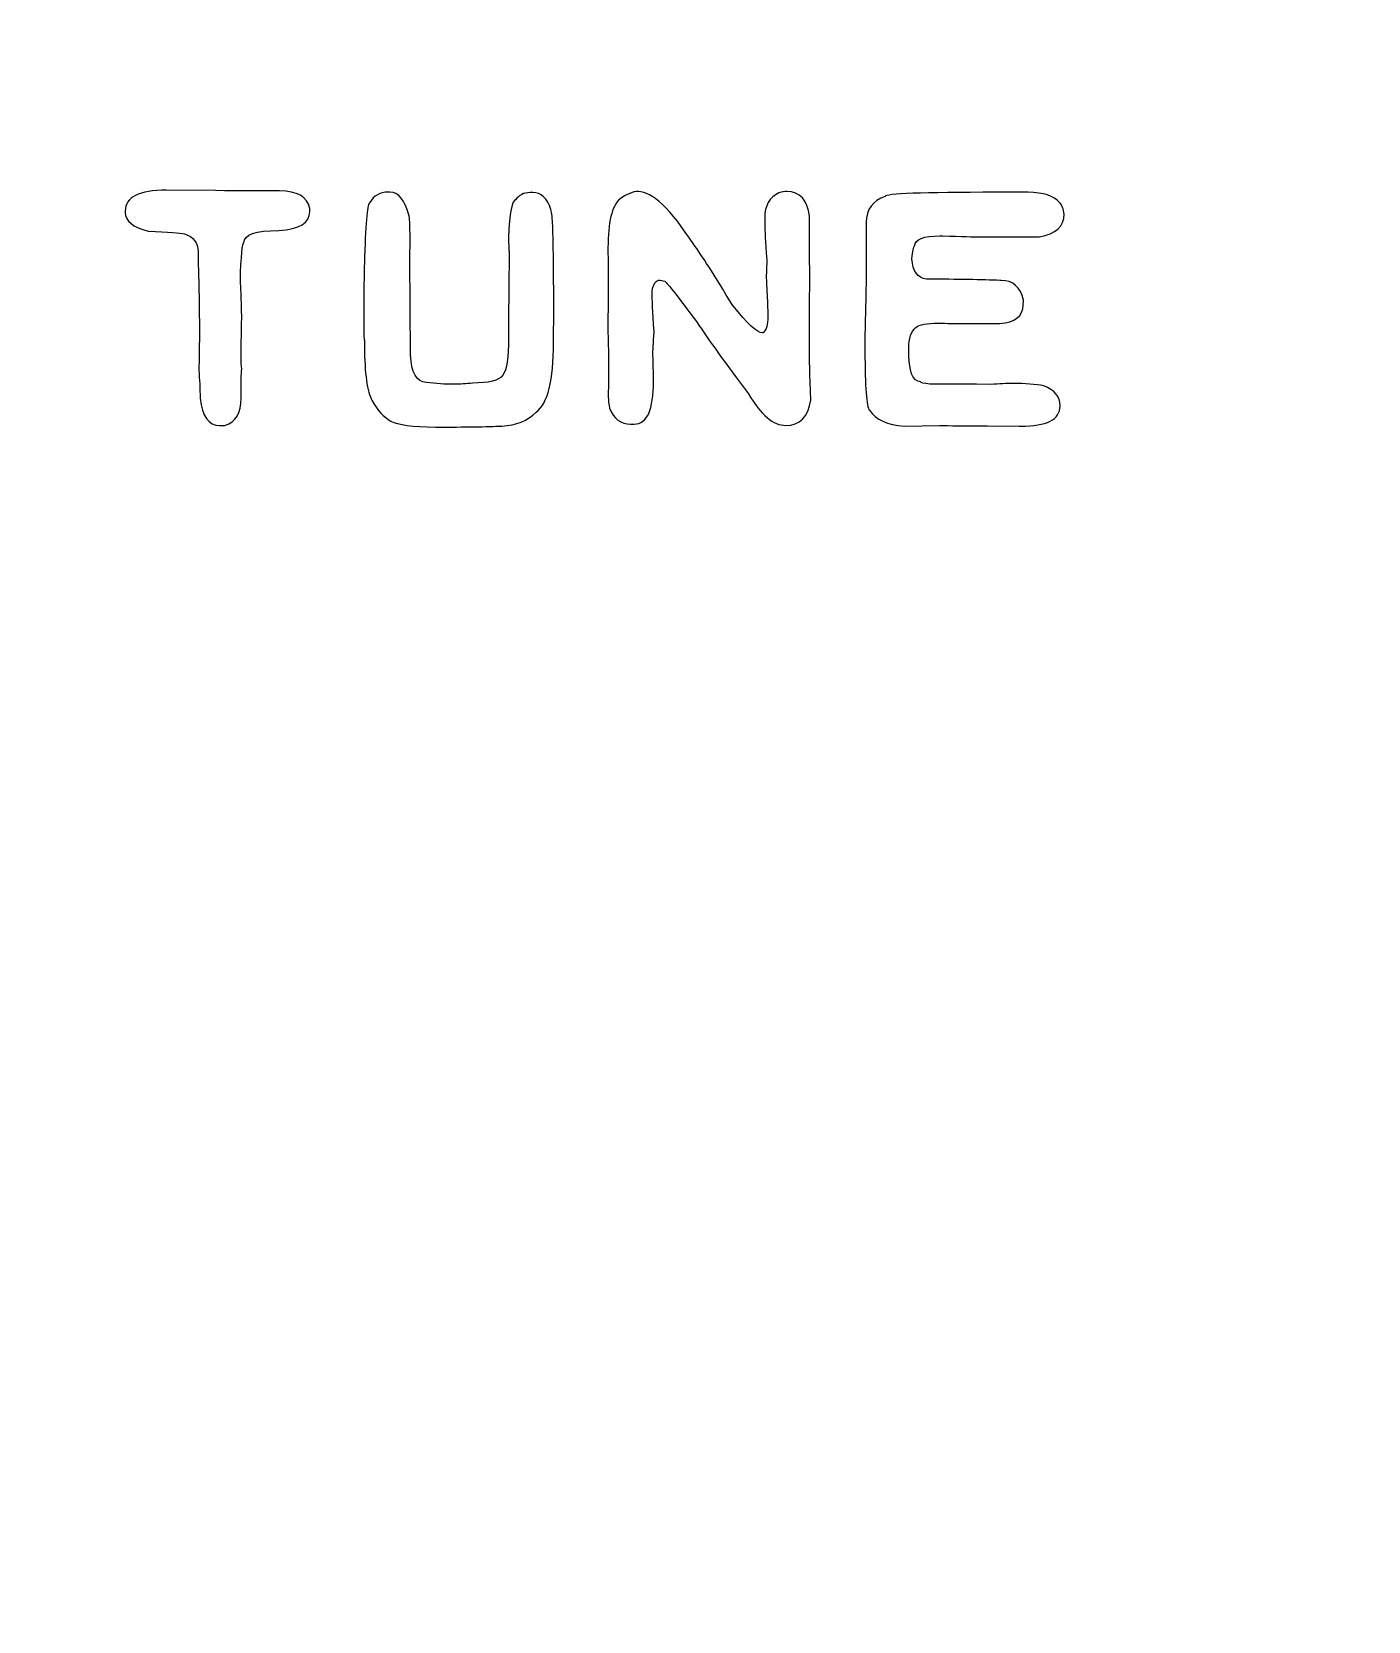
# Model space of a CAD drawing. Header units: centimetres. Extents: x -13.1 to 12.9, y -13 to 13.
# Drawn here: x 3.924 to 5.935, y -9.306 to -6.915 of the extents above; entities that cross this region are included whole.
import ezdxf

# ---------------------------------------------------------------- set-up
doc = ezdxf.new("R2010")
doc.units = ezdxf.units.CM
doc.header["$MEASUREMENT"] = 0
doc.layers.add('Layer 1', color=7, linetype='Continuous')

msp = doc.modelspace()

# ---------------------------------------------------------------- linework, layer by layer
at = {"layer": 'Layer 1', "color": 250, "lineweight": 9}
msp.add_open_spline([(-12.85, 12.98), (-12.85, 12.98), (12.75, 12.98), (12.75, 12.98), (12.75, 12.98), (12.86, 12.98), (12.95, 12.88999), (12.95, 12.78), (12.95, 12.78), (12.95, 12.78), (12.95, -12.82), (12.95, -12.82), (12.95, -12.82), (12.95, -12.93001), (12.86, -13.02), (12.75, -13.02), (12.75, -13.02), (12.75, -13.02), (-12.85, -13.02), (-12.85, -13.02), (-12.85, -13.02), (-12.96, -13.02), (-13.05, -12.93001), (-13.05, -12.82), (-13.05, -12.82), (-13.05, -12.82), (-13.05, 12.78), (-13.05, 12.78), (-13.05, 12.78), (-13.05, 12.88999), (-12.96, 12.98), (-12.85, 12.98)], degree=3, knots=[0, 0, 0, 0, 0.1111111, 0.1111111, 0.1111111, 0.1111111, 0.2222222, 0.2222222, 0.2222222, 0.2222222, 0.3333333, 0.3333333, 0.3333333, 0.3333333, 0.4444444, 0.4444444, 0.4444444, 0.4444444, 0.5555556, 0.5555556, 0.5555556, 0.5555556, 0.6666667, 0.6666667, 0.6666667, 0.6666667, 0.7777778, 0.7777778, 0.7777778, 0.7777778, 1, 1, 1, 1], dxfattribs=at)
at = {"layer": 'Layer 1', "color": 177}
for points, knots in [([(4.12667, -7.15354), (4.12667, -7.15354), (4.20052, -7.15411), (4.20052, -7.15411), (4.20052, -7.15411), (4.23918, -7.15448), (4.26082, -7.15467), (4.26561, -7.15467), (4.26561, -7.15467), (4.26561, -7.15467), (4.29703, -7.15467), (4.29703, -7.15467), (4.29703, -7.15467), (4.32366, -7.15467), (4.3388, -7.16342), (4.34247, -7.18082), (4.34247, -7.18082), (4.34247, -7.18082), (4.34247, -7.18581), (4.34247, -7.18581), (4.34247, -7.18581), (4.34247, -7.20274), (4.32695, -7.21215), (4.29591, -7.21422), (4.29591, -7.21422), (4.26082, -7.21422), (4.24332, -7.22033), (4.24332, -7.23266), (4.24332, -7.23266), (4.24087, -7.23266), (4.23918, -7.25204), (4.23805, -7.29079), (4.23805, -7.29079), (4.2388, -7.2971), (4.23946, -7.31497), (4.24022, -7.3446), (4.24022, -7.3446), (4.23946, -7.37179), (4.23918, -7.39277), (4.23918, -7.40763), (4.23918, -7.40763), (4.23918, -7.41186), (4.23946, -7.41694), (4.24022, -7.42287), (4.24022, -7.42287), (4.23946, -7.42851), (4.23918, -7.43604), (4.23918, -7.44545), (4.23918, -7.44545), (4.23918, -7.44545), (4.23918, -7.46661), (4.23918, -7.46661), (4.23918, -7.46661), (4.23918, -7.48853), (4.23109, -7.50208), (4.21491, -7.50744), (4.21491, -7.50744), (4.21491, -7.50744), (4.20691, -7.50744), (4.20691, -7.50744), (4.20691, -7.50744), (4.19036, -7.50744), (4.18057, -7.4938), (4.17738, -7.46661), (4.17738, -7.46661), (4.17738, -7.45175), (4.17672, -7.43783), (4.17549, -7.42475), (4.17549, -7.42475), (4.17606, -7.40744), (4.17634, -7.39258), (4.17634, -7.38007), (4.17634, -7.38007), (4.17634, -7.38007), (4.17634, -7.34761), (4.17634, -7.34761), (4.17634, -7.34761), (4.17634, -7.33454), (4.17568, -7.30067), (4.17437, -7.24592), (4.17437, -7.24592), (4.17437, -7.23266), (4.16759, -7.22372), (4.15395, -7.21911), (4.15395, -7.21911), (4.14793, -7.21808), (4.12978, -7.21676), (4.09939, -7.21535), (4.09939, -7.21535), (4.07644, -7.20923), (4.06496, -7.19973), (4.06496, -7.18694), (4.06496, -7.18694), (4.06496, -7.18694), (4.06496, -7.18468), (4.06496, -7.18468), (4.06496, -7.18468), (4.06496, -7.16398), (4.08556, -7.15354), (4.12667, -7.15354)], [0, 0, 0, 0, 0.0384615, 0.0384615, 0.0384615, 0.0384615, 0.0769231, 0.0769231, 0.0769231, 0.0769231, 0.1153846, 0.1153846, 0.1153846, 0.1153846, 0.1538462, 0.1538462, 0.1538462, 0.1538462, 0.1923077, 0.1923077, 0.1923077, 0.1923077, 0.2307692, 0.2307692, 0.2307692, 0.2307692, 0.2692308, 0.2692308, 0.2692308, 0.2692308, 0.3076923, 0.3076923, 0.3076923, 0.3076923, 0.3461538, 0.3461538, 0.3461538, 0.3461538, 0.3846154, 0.3846154, 0.3846154, 0.3846154, 0.4230769, 0.4230769, 0.4230769, 0.4230769, 0.4615385, 0.4615385, 0.4615385, 0.4615385, 0.5, 0.5, 0.5, 0.5, 0.5384615, 0.5384615, 0.5384615, 0.5384615, 0.5769231, 0.5769231, 0.5769231, 0.5769231, 0.6153846, 0.6153846, 0.6153846, 0.6153846, 0.6538462, 0.6538462, 0.6538462, 0.6538462, 0.6923077, 0.6923077, 0.6923077, 0.6923077, 0.7307692, 0.7307692, 0.7307692, 0.7307692, 0.7692308, 0.7692308, 0.7692308, 0.7692308, 0.8076923, 0.8076923, 0.8076923, 0.8076923, 0.8461538, 0.8461538, 0.8461538, 0.8461538, 0.8846154, 0.8846154, 0.8846154, 0.8846154, 0.9230769, 0.9230769, 0.9230769, 0.9230769, 1, 1, 1, 1]), ([(4.46016, -7.15636), (4.46016, -7.15636), (4.46317, -7.15636), (4.46317, -7.15636), (4.46317, -7.15636), (4.47605, -7.15636), (4.48556, -7.16831), (4.49186, -7.19239), (4.49186, -7.19239), (4.49252, -7.19587), (4.49289, -7.19983), (4.49289, -7.20425), (4.49289, -7.20425), (4.49289, -7.20425), (4.49374, -7.2272), (4.49374, -7.2272), (4.49374, -7.2272), (4.49374, -7.2272), (4.49289, -7.25664), (4.49289, -7.25664), (4.49289, -7.25664), (4.49289, -7.25664), (4.49402, -7.40104), (4.49402, -7.40104), (4.49402, -7.40104), (4.49534, -7.42786), (4.50324, -7.44187), (4.51773, -7.44291), (4.51773, -7.44291), (4.5324, -7.4446), (4.54604, -7.44545), (4.55855, -7.44545), (4.55855, -7.44545), (4.56881, -7.44545), (4.5784, -7.44488), (4.58715, -7.44375), (4.58715, -7.44375), (4.61199, -7.44375), (4.62732, -7.4398), (4.63306, -7.43181), (4.63306, -7.43181), (4.63889, -7.42381), (4.64171, -7.405), (4.64171, -7.37546), (4.64171, -7.37546), (4.64171, -7.36624), (4.64153, -7.35598), (4.64124, -7.3446), (4.64124, -7.3446), (4.6419, -7.32456), (4.64228, -7.29211), (4.64228, -7.24724), (4.64228, -7.24724), (4.64228, -7.24432), (4.6419, -7.23698), (4.64124, -7.22523), (4.64124, -7.22523), (4.64322, -7.18722), (4.64689, -7.16822), (4.65225, -7.16822), (4.65225, -7.16822), (4.65714, -7.16079), (4.66448, -7.15712), (4.67398, -7.15712), (4.67398, -7.15712), (4.67398, -7.15712), (4.67812, -7.15712), (4.67812, -7.15712), (4.67812, -7.15712), (4.69044, -7.15712), (4.69957, -7.16558), (4.7054, -7.18252), (4.7054, -7.18252), (4.70672, -7.18873), (4.70738, -7.19268), (4.70738, -7.19437), (4.70738, -7.19437), (4.70822, -7.21525), (4.70869, -7.22795), (4.70869, -7.23237), (4.70869, -7.23237), (4.70907, -7.25815), (4.70926, -7.27283), (4.70926, -7.27649), (4.70926, -7.27649), (4.70926, -7.27885), (4.70945, -7.29766), (4.70982, -7.33275), (4.70982, -7.33275), (4.70945, -7.35326), (4.70926, -7.37), (4.70926, -7.38289), (4.70926, -7.38289), (4.70926, -7.43961), (4.70051, -7.47451), (4.68311, -7.48759), (4.68311, -7.48759), (4.67041, -7.50048), (4.6531, -7.50735), (4.63127, -7.50838), (4.63127, -7.50838), (4.60945, -7.50942), (4.57624, -7.50989), (4.53174, -7.50989), (4.53174, -7.50989), (4.49741, -7.5097), (4.47492, -7.50669), (4.46439, -7.50085), (4.46439, -7.50085), (4.45385, -7.49493), (4.44454, -7.48477), (4.43645, -7.47019), (4.43645, -7.47019), (4.42874, -7.45664), (4.42488, -7.42936), (4.42488, -7.38835), (4.42488, -7.38835), (4.42488, -7.38835), (4.42488, -7.37988), (4.42488, -7.37988), (4.42488, -7.37988), (4.42413, -7.37988), (4.42375, -7.37179), (4.42375, -7.35561), (4.42375, -7.35561), (4.42375, -7.35561), (4.42375, -7.3446), (4.42375, -7.3446), (4.42375, -7.3446), (4.42375, -7.33924), (4.42384, -7.32551), (4.42403, -7.30349), (4.42403, -7.30349), (4.42403, -7.30349), (4.42488, -7.25335), (4.42488, -7.25335), (4.42488, -7.25335), (4.42685, -7.19917), (4.42958, -7.17207), (4.43287, -7.17207), (4.43287, -7.17207), (4.4389, -7.16154), (4.44802, -7.15636), (4.46016, -7.15636)], [0, 0, 0, 0, 0.027027, 0.027027, 0.027027, 0.027027, 0.0540541, 0.0540541, 0.0540541, 0.0540541, 0.0810811, 0.0810811, 0.0810811, 0.0810811, 0.1081081, 0.1081081, 0.1081081, 0.1081081, 0.1351351, 0.1351351, 0.1351351, 0.1351351, 0.1621622, 0.1621622, 0.1621622, 0.1621622, 0.1891892, 0.1891892, 0.1891892, 0.1891892, 0.2162162, 0.2162162, 0.2162162, 0.2162162, 0.2432432, 0.2432432, 0.2432432, 0.2432432, 0.2702703, 0.2702703, 0.2702703, 0.2702703, 0.2972973, 0.2972973, 0.2972973, 0.2972973, 0.3243243, 0.3243243, 0.3243243, 0.3243243, 0.3513514, 0.3513514, 0.3513514, 0.3513514, 0.3783784, 0.3783784, 0.3783784, 0.3783784, 0.4054054, 0.4054054, 0.4054054, 0.4054054, 0.4324324, 0.4324324, 0.4324324, 0.4324324, 0.4594595, 0.4594595, 0.4594595, 0.4594595, 0.4864865, 0.4864865, 0.4864865, 0.4864865, 0.5135135, 0.5135135, 0.5135135, 0.5135135, 0.5405405, 0.5405405, 0.5405405, 0.5405405, 0.5675676, 0.5675676, 0.5675676, 0.5675676, 0.5945946, 0.5945946, 0.5945946, 0.5945946, 0.6216216, 0.6216216, 0.6216216, 0.6216216, 0.6486486, 0.6486486, 0.6486486, 0.6486486, 0.6756757, 0.6756757, 0.6756757, 0.6756757, 0.7027027, 0.7027027, 0.7027027, 0.7027027, 0.7297297, 0.7297297, 0.7297297, 0.7297297, 0.7567568, 0.7567568, 0.7567568, 0.7567568, 0.7837838, 0.7837838, 0.7837838, 0.7837838, 0.8108108, 0.8108108, 0.8108108, 0.8108108, 0.8378378, 0.8378378, 0.8378378, 0.8378378, 0.8648649, 0.8648649, 0.8648649, 0.8648649, 0.8918919, 0.8918919, 0.8918919, 0.8918919, 0.9189189, 0.9189189, 0.9189189, 0.9189189, 0.9459459, 0.9459459, 0.9459459, 0.9459459, 1, 1, 1, 1]), ([(4.83654, -7.15552), (4.85789, -7.15552), (4.88574, -7.18205), (4.92007, -7.2351), (4.92007, -7.2351), (4.93127, -7.24987), (4.95083, -7.28045), (4.97877, -7.32692), (4.97877, -7.32692), (5.00097, -7.35448), (5.01593, -7.36831), (5.02346, -7.36831), (5.02346, -7.36831), (5.02346, -7.36831), (5.02449, -7.36831), (5.02449, -7.36831), (5.02449, -7.36831), (5.02929, -7.36332), (5.03174, -7.35523), (5.03174, -7.34404), (5.03174, -7.34404), (5.03174, -7.33519), (5.03089, -7.31431), (5.0292, -7.28148), (5.0292, -7.28148), (5.02976, -7.27094), (5.03004, -7.26323), (5.03004, -7.25834), (5.03004, -7.25834), (5.02807, -7.23002), (5.02703, -7.21281), (5.02703, -7.20679), (5.02703, -7.20679), (5.02703, -7.20679), (5.02703, -7.19465), (5.02703, -7.19465), (5.02703, -7.19465), (5.02703, -7.17697), (5.03409, -7.16455), (5.0482, -7.1574), (5.0482, -7.1574), (5.053, -7.15618), (5.05704, -7.15552), (5.06033, -7.15552), (5.06033, -7.15552), (5.07999, -7.15552), (5.09128, -7.16794), (5.09429, -7.19268), (5.09429, -7.19268), (5.09429, -7.19268), (5.09429, -7.2241), (5.09429, -7.2241), (5.09429, -7.2241), (5.09429, -7.24235), (5.09448, -7.26389), (5.09486, -7.28891), (5.09486, -7.28891), (5.09448, -7.30857), (5.09429, -7.32692), (5.09429, -7.34404), (5.09429, -7.34404), (5.09429, -7.34404), (5.09429, -7.39333), (5.09429, -7.39333), (5.09429, -7.39333), (5.09429, -7.4049), (5.09495, -7.43021), (5.09617, -7.46915), (5.09617, -7.46915), (5.09232, -7.49465), (5.07971, -7.50744), (5.05845, -7.50744), (5.05845, -7.50744), (5.04011, -7.50744), (5.02148, -7.49164), (5.00276, -7.46003), (5.00276, -7.46003), (4.96937, -7.41572), (4.94312, -7.3795), (4.92421, -7.35119), (4.92421, -7.35119), (4.89665, -7.31403), (4.88084, -7.2938), (4.8768, -7.29051), (4.8768, -7.29051), (4.8768, -7.29051), (4.86965, -7.28863), (4.86965, -7.28863), (4.86965, -7.28863), (4.86325, -7.28863), (4.85921, -7.29427), (4.85751, -7.30566), (4.85751, -7.30566), (4.85751, -7.30566), (4.85751, -7.30763), (4.85751, -7.30763), (4.85751, -7.30763), (4.85751, -7.31666), (4.85855, -7.33623), (4.86052, -7.36633), (4.86052, -7.36633), (4.8593, -7.3843), (4.85864, -7.39568), (4.85864, -7.40048), (4.85864, -7.40048), (4.8594, -7.42127), (4.85968, -7.43472), (4.85968, -7.44074), (4.85968, -7.44074), (4.85968, -7.48392), (4.84999, -7.50546), (4.83052, -7.50546), (4.83052, -7.50546), (4.83052, -7.50546), (4.82525, -7.50546), (4.82525, -7.50546), (4.82525, -7.50546), (4.81038, -7.50546), (4.79985, -7.49747), (4.79355, -7.48129), (4.79355, -7.48129), (4.79232, -7.47593), (4.79166, -7.47019), (4.79166, -7.46417), (4.79166, -7.46417), (4.79166, -7.46417), (4.79166, -7.46304), (4.79166, -7.46304), (4.79166, -7.46304), (4.79166, -7.44601), (4.79176, -7.42833), (4.79195, -7.41017), (4.79195, -7.41017), (4.79195, -7.39615), (4.79157, -7.37978), (4.79082, -7.36078), (4.79082, -7.36078), (4.79082, -7.36078), (4.79166, -7.31619), (4.79166, -7.31619), (4.79166, -7.31619), (4.79129, -7.2717), (4.7911, -7.24639), (4.7911, -7.24009), (4.7911, -7.24009), (4.7911, -7.2019), (4.79712, -7.17734), (4.80926, -7.16652), (4.80926, -7.16652), (4.81998, -7.15919), (4.82901, -7.15552), (4.83654, -7.15552)], [0, 0, 0, 0, 0.025641, 0.025641, 0.025641, 0.025641, 0.0512821, 0.0512821, 0.0512821, 0.0512821, 0.0769231, 0.0769231, 0.0769231, 0.0769231, 0.1025641, 0.1025641, 0.1025641, 0.1025641, 0.1282051, 0.1282051, 0.1282051, 0.1282051, 0.1538462, 0.1538462, 0.1538462, 0.1538462, 0.1794872, 0.1794872, 0.1794872, 0.1794872, 0.2051282, 0.2051282, 0.2051282, 0.2051282, 0.2307692, 0.2307692, 0.2307692, 0.2307692, 0.2564103, 0.2564103, 0.2564103, 0.2564103, 0.2820513, 0.2820513, 0.2820513, 0.2820513, 0.3076923, 0.3076923, 0.3076923, 0.3076923, 0.3333333, 0.3333333, 0.3333333, 0.3333333, 0.3589744, 0.3589744, 0.3589744, 0.3589744, 0.3846154, 0.3846154, 0.3846154, 0.3846154, 0.4102564, 0.4102564, 0.4102564, 0.4102564, 0.4358974, 0.4358974, 0.4358974, 0.4358974, 0.4615385, 0.4615385, 0.4615385, 0.4615385, 0.4871795, 0.4871795, 0.4871795, 0.4871795, 0.5128205, 0.5128205, 0.5128205, 0.5128205, 0.5384615, 0.5384615, 0.5384615, 0.5384615, 0.5641026, 0.5641026, 0.5641026, 0.5641026, 0.5897436, 0.5897436, 0.5897436, 0.5897436, 0.6153846, 0.6153846, 0.6153846, 0.6153846, 0.6410256, 0.6410256, 0.6410256, 0.6410256, 0.6666667, 0.6666667, 0.6666667, 0.6666667, 0.6923077, 0.6923077, 0.6923077, 0.6923077, 0.7179487, 0.7179487, 0.7179487, 0.7179487, 0.7435897, 0.7435897, 0.7435897, 0.7435897, 0.7692308, 0.7692308, 0.7692308, 0.7692308, 0.7948718, 0.7948718, 0.7948718, 0.7948718, 0.8205128, 0.8205128, 0.8205128, 0.8205128, 0.8461538, 0.8461538, 0.8461538, 0.8461538, 0.8717949, 0.8717949, 0.8717949, 0.8717949, 0.8974359, 0.8974359, 0.8974359, 0.8974359, 0.9230769, 0.9230769, 0.9230769, 0.9230769, 0.9487179, 0.9487179, 0.9487179, 0.9487179, 1, 1, 1, 1]), ([(5.42307, -7.15665), (5.4464, -7.15693), (5.4623, -7.16201), (5.47067, -7.17179), (5.47067, -7.17179), (5.47425, -7.17603), (5.47651, -7.18195), (5.47764, -7.18967), (5.47764, -7.18967), (5.47745, -7.20801), (5.46494, -7.21939), (5.4401, -7.22381), (5.4401, -7.22381), (5.4401, -7.22381), (5.35196, -7.22381), (5.35196, -7.22381), (5.35196, -7.22381), (5.34142, -7.22363), (5.32242, -7.22306), (5.29485, -7.22221), (5.29485, -7.22221), (5.29485, -7.22221), (5.29025, -7.22221), (5.29025, -7.22221), (5.29025, -7.22221), (5.26579, -7.22221), (5.25318, -7.2272), (5.25243, -7.23736), (5.25243, -7.23736), (5.25083, -7.23868), (5.24942, -7.24517), (5.24829, -7.25693), (5.24829, -7.25693), (5.24961, -7.27546), (5.25685, -7.28562), (5.27011, -7.28722), (5.27011, -7.28722), (5.31762, -7.28759), (5.3545, -7.28825), (5.38055, -7.28919), (5.38055, -7.28919), (5.38055, -7.28919), (5.38281, -7.28919), (5.38281, -7.28919), (5.38281, -7.28919), (5.40059, -7.28919), (5.41169, -7.29917), (5.41611, -7.3192), (5.41611, -7.3192), (5.41611, -7.3192), (5.41583, -7.32635), (5.41583, -7.32635), (5.41583, -7.32635), (5.41564, -7.34291), (5.40388, -7.35222), (5.38055, -7.3542), (5.38055, -7.3542), (5.36974, -7.35401), (5.35967, -7.35392), (5.35026, -7.35392), (5.35026, -7.35392), (5.34095, -7.35392), (5.32834, -7.35401), (5.31254, -7.3542), (5.31254, -7.3542), (5.31254, -7.3542), (5.30727, -7.3542), (5.30727, -7.3542), (5.30727, -7.3542), (5.30069, -7.35382), (5.29457, -7.35363), (5.28912, -7.35363), (5.28912, -7.35363), (5.27087, -7.35363), (5.2592, -7.3558), (5.25412, -7.36003), (5.25412, -7.36003), (5.24725, -7.36586), (5.24377, -7.3763), (5.24359, -7.39145), (5.24359, -7.39145), (5.24359, -7.39145), (5.24359, -7.39418), (5.24359, -7.39418), (5.24359, -7.39418), (5.24359, -7.42579), (5.24951, -7.44168), (5.26127, -7.44187), (5.26127, -7.44187), (5.26127, -7.44309), (5.26597, -7.44422), (5.27529, -7.44516), (5.27529, -7.44516), (5.30492, -7.44516), (5.32834, -7.44526), (5.34556, -7.44545), (5.34556, -7.44545), (5.34556, -7.44545), (5.36738, -7.44573), (5.36738, -7.44573), (5.36738, -7.44573), (5.37952, -7.44479), (5.39081, -7.44432), (5.40125, -7.44432), (5.40125, -7.44432), (5.41875, -7.44432), (5.43389, -7.44554), (5.44678, -7.44789), (5.44678, -7.44789), (5.46305, -7.45401), (5.47124, -7.46407), (5.47124, -7.47818), (5.47124, -7.47818), (5.47124, -7.47818), (5.47124, -7.47847), (5.47124, -7.47847), (5.47124, -7.47847), (5.47105, -7.4985), (5.4513, -7.50857), (5.41197, -7.50857), (5.41197, -7.50857), (5.41197, -7.50857), (5.40981, -7.50857), (5.40981, -7.50857), (5.40981, -7.50857), (5.40981, -7.50857), (5.36183, -7.508), (5.36183, -7.508), (5.36183, -7.508), (5.32769, -7.50782), (5.3037, -7.50772), (5.28996, -7.50772), (5.28996, -7.50772), (5.28996, -7.50772), (5.23728, -7.50829), (5.23728, -7.50829), (5.23728, -7.50829), (5.21141, -7.50678), (5.19382, -7.49888), (5.1846, -7.48458), (5.1846, -7.48458), (5.18009, -7.47941), (5.17774, -7.44977), (5.17774, -7.39549), (5.17774, -7.39549), (5.17774, -7.39549), (5.17774, -7.3732), (5.17774, -7.3732), (5.17774, -7.3732), (5.17774, -7.36718), (5.17839, -7.33764), (5.17971, -7.28477), (5.17971, -7.28477), (5.17971, -7.28477), (5.17971, -7.2018), (5.17971, -7.2018), (5.17971, -7.2018), (5.1799, -7.18252), (5.18931, -7.16953), (5.20803, -7.16295), (5.20803, -7.16295), (5.20821, -7.15872), (5.264, -7.15665), (5.37538, -7.15665), (5.37538, -7.15665), (5.37538, -7.15665), (5.42307, -7.15665), (5.42307, -7.15665)], [0, 0, 0, 0, 0.0232558, 0.0232558, 0.0232558, 0.0232558, 0.0465116, 0.0465116, 0.0465116, 0.0465116, 0.0697674, 0.0697674, 0.0697674, 0.0697674, 0.0930233, 0.0930233, 0.0930233, 0.0930233, 0.1162791, 0.1162791, 0.1162791, 0.1162791, 0.1395349, 0.1395349, 0.1395349, 0.1395349, 0.1627907, 0.1627907, 0.1627907, 0.1627907, 0.1860465, 0.1860465, 0.1860465, 0.1860465, 0.2093023, 0.2093023, 0.2093023, 0.2093023, 0.2325581, 0.2325581, 0.2325581, 0.2325581, 0.255814, 0.255814, 0.255814, 0.255814, 0.2790698, 0.2790698, 0.2790698, 0.2790698, 0.3023256, 0.3023256, 0.3023256, 0.3023256, 0.3255814, 0.3255814, 0.3255814, 0.3255814, 0.3488372, 0.3488372, 0.3488372, 0.3488372, 0.372093, 0.372093, 0.372093, 0.372093, 0.3953488, 0.3953488, 0.3953488, 0.3953488, 0.4186047, 0.4186047, 0.4186047, 0.4186047, 0.4418605, 0.4418605, 0.4418605, 0.4418605, 0.4651163, 0.4651163, 0.4651163, 0.4651163, 0.4883721, 0.4883721, 0.4883721, 0.4883721, 0.5116279, 0.5116279, 0.5116279, 0.5116279, 0.5348837, 0.5348837, 0.5348837, 0.5348837, 0.5581395, 0.5581395, 0.5581395, 0.5581395, 0.5813953, 0.5813953, 0.5813953, 0.5813953, 0.6046512, 0.6046512, 0.6046512, 0.6046512, 0.627907, 0.627907, 0.627907, 0.627907, 0.6511628, 0.6511628, 0.6511628, 0.6511628, 0.6744186, 0.6744186, 0.6744186, 0.6744186, 0.6976744, 0.6976744, 0.6976744, 0.6976744, 0.7209302, 0.7209302, 0.7209302, 0.7209302, 0.744186, 0.744186, 0.744186, 0.744186, 0.7674419, 0.7674419, 0.7674419, 0.7674419, 0.7906977, 0.7906977, 0.7906977, 0.7906977, 0.8139535, 0.8139535, 0.8139535, 0.8139535, 0.8372093, 0.8372093, 0.8372093, 0.8372093, 0.8604651, 0.8604651, 0.8604651, 0.8604651, 0.8837209, 0.8837209, 0.8837209, 0.8837209, 0.9069767, 0.9069767, 0.9069767, 0.9069767, 0.9302326, 0.9302326, 0.9302326, 0.9302326, 0.9534884, 0.9534884, 0.9534884, 0.9534884, 1, 1, 1, 1])]:
    msp.add_open_spline(points, degree=3, knots=knots, dxfattribs=at)

doc.saveas('drawing.dxf')
